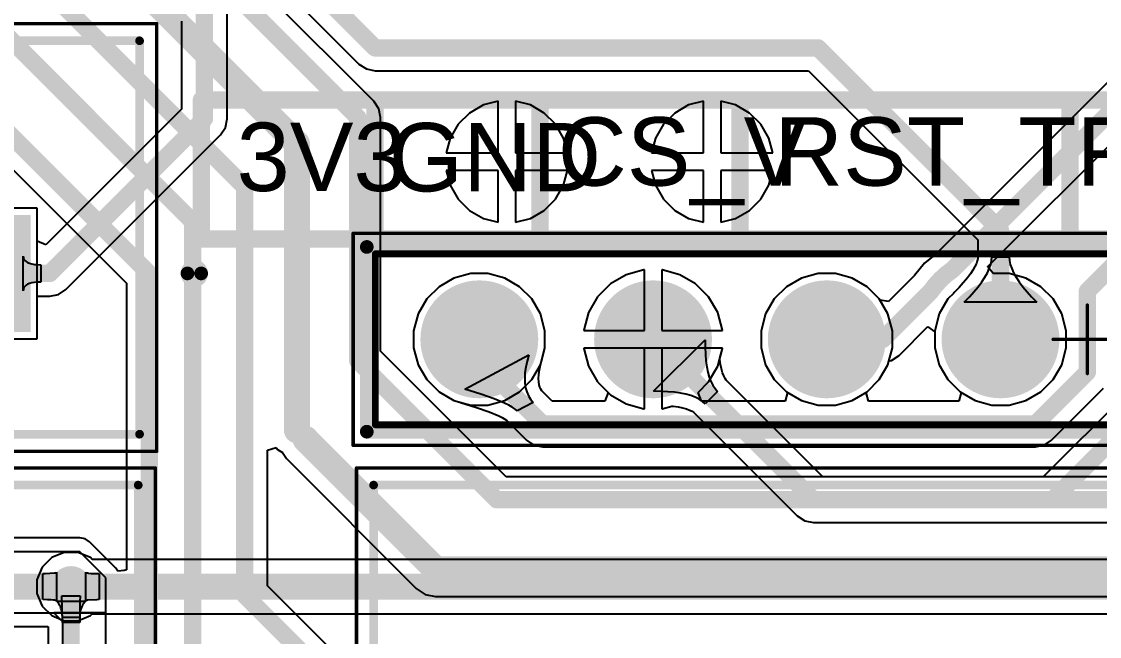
# Model space of a CAD drawing. Header units: inches. Extents: x 1.37 to 4.6, y 1.74 to 5.29.
# Drawn here: x 2.791 to 3.412, y 3.506 to 3.86 of the extents above; entities that cross this region are included whole.
import ezdxf

# ---------------------------------------------------------------- set-up
doc = ezdxf.new("R2010")
doc.units = ezdxf.units.IN
doc.header["$MEASUREMENT"] = 0
for name, color, linetype in [('BottomLayer', 5, 'Continuous'), ('BottomSolder', 6, 'Continuous'), ('Mechanical13', 56, 'Continuous'), ('Mechanical15', 56, 'Continuous'), ('MultiLayer', 9, 'Continuous'), ('PadHoleLayer', 156, 'Continuous'), ('TopLayer', 1, 'Continuous'), ('TopOverlay', 2, 'Continuous'), ('TopSolder', 216, 'Continuous'), ('ViaHoleLayer', 16, 'Continuous')]:
    doc.layers.add(name, color=color, linetype=linetype)
doc.styles.add('Arial', font='', dxfattribs={"height": 0.2})
doc.styles.get('Arial').set_extended_font_data('Arial')

# ---------------------------------------------------------------- blocks, each defined once
blk = doc.blocks.new('JST_B8B_XH_A_134')
at = {"layer": 'Mechanical13', "const_width": 0.005}
for points in [[(-0.44094, 0.11319), (0.44094, 0.11319)], [(0.44094, -0.11319), (0.44094, 0.11319)]]:
    blk.add_lwpolyline(points, dxfattribs=at)
at = {"layer": 'Mechanical13', "const_width": 0.0025}
blk.add_lwpolyline([(0.43969, 0.11319, 1), (0.44219, 0.11319, 1)], format="xyb", close=True, dxfattribs=at)
blk.add_lwpolyline([(0.43969, 0.11319, 1), (0.44219, 0.11319, 1)], format="xyb", close=True, dxfattribs=at)
at = {"layer": 'Mechanical15', "const_width": 0.00197}
for points in [[(-0.45079, 0.12303), (0.45079, 0.12303)], [(0.45079, -0.12303), (0.45079, 0.12303)]]:
    blk.add_lwpolyline(points, dxfattribs=at)
at = {"layer": 'Mechanical15', "const_width": 0.000984}
blk.add_lwpolyline([(0.4503, 0.12303, 1), (0.45128, 0.12303, 1)], format="xyb", close=True, dxfattribs=at)
blk.add_lwpolyline([(0.4503, 0.12303, 1), (0.45128, 0.12303, 1)], format="xyb", close=True, dxfattribs=at)
at = {"layer": 'TopOverlay', "const_width": 0.005}
for points in [[(-0.44094, 0.11319), (0.44094, 0.11319)], [(0.44094, -0.11319), (0.44094, 0.11319)]]:
    blk.add_lwpolyline(points, dxfattribs=at)
at = {"layer": 'TopOverlay', "const_width": 0.0025}
blk.add_lwpolyline([(0.43969, 0.11319, 1), (0.44219, 0.11319, 1)], format="xyb", close=True, dxfattribs=at)
blk.add_lwpolyline([(0.43969, 0.11319, 1), (0.44219, 0.11319, 1)], format="xyb", close=True, dxfattribs=at)
blk = doc.blocks.new('JST_B8B_XH_A_135')
at = {"layer": 'Mechanical13', "const_width": 0.005}
for points in [[(-0.44094, -0.11319), (-0.44094, 0.11319)], [(-0.44094, 0.11319), (0.44094, 0.11319)]]:
    blk.add_lwpolyline(points, dxfattribs=at)
at = {"layer": 'Mechanical13', "const_width": 0.0025}
blk.add_lwpolyline([(-0.44219, 0.11319, 1), (-0.43969, 0.11319, 1)], format="xyb", close=True, dxfattribs=at)
blk.add_lwpolyline([(-0.44219, 0.11319, 1), (-0.43969, 0.11319, 1)], format="xyb", close=True, dxfattribs=at)
at = {"layer": 'Mechanical15', "const_width": 0.00197}
for points in [[(-0.45079, -0.12303), (-0.45079, 0.12303)], [(-0.45079, 0.12303), (0.45079, 0.12303)]]:
    blk.add_lwpolyline(points, dxfattribs=at)
at = {"layer": 'Mechanical15', "const_width": 0.000984}
blk.add_lwpolyline([(-0.45128, 0.12303, 1), (-0.4503, 0.12303, 1)], format="xyb", close=True, dxfattribs=at)
blk.add_lwpolyline([(-0.45128, 0.12303, 1), (-0.4503, 0.12303, 1)], format="xyb", close=True, dxfattribs=at)
at = {"layer": 'TopOverlay', "const_width": 0.005}
for points in [[(-0.44094, -0.11319), (-0.44094, 0.11319)], [(-0.44094, 0.11319), (0.44094, 0.11319)]]:
    blk.add_lwpolyline(points, dxfattribs=at)
at = {"layer": 'TopOverlay', "const_width": 0.0025}
blk.add_lwpolyline([(-0.44219, 0.11319, 1), (-0.43969, 0.11319, 1)], format="xyb", close=True, dxfattribs=at)
blk.add_lwpolyline([(-0.44219, 0.11319, 1), (-0.43969, 0.11319, 1)], format="xyb", close=True, dxfattribs=at)
blk = doc.blocks.new('JST_B8B_XH_A_137')
at = {"layer": 'BottomLayer'}
blk.add_hatch(color=5, dxfattribs=at).paths.add_polyline_path([(0.3148, 0.00902), (0.37417, 0.00902), (0.37417, -0.05035), (0.3148, -0.05035)])
at = {"layer": 'BottomSolder'}
blk.add_hatch(color=6, dxfattribs=at).paths.add_polyline_path([(0.3108, 0.01302), (0.37817, 0.01302), (0.37817, -0.05435), (0.3108, -0.05435)])
at = {"layer": 'TopLayer'}
blk.add_hatch(color=1, dxfattribs=at).paths.add_polyline_path([(0.3148, 0.00902), (0.37417, 0.00902), (0.37417, -0.05035), (0.3148, -0.05035)])
at = {"layer": 'TopSolder'}
blk.add_hatch(color=216, dxfattribs=at).paths.add_polyline_path([(0.3108, 0.01302), (0.37817, 0.01302), (0.37817, -0.05435), (0.3108, -0.05435)])
at = {"layer": 'Mechanical13', "const_width": 0.005}
for points in [[(-0.44094, 0.11319), (0.44094, 0.11319)], [(0.44094, -0.11319), (0.44094, 0.11319)], [(-0.44094, -0.11319), (0.44094, -0.11319)]]:
    blk.add_lwpolyline(points, dxfattribs=at)
at = {"layer": 'Mechanical13'}
for points, const_width in [([(0.43969, 0.11319, 1), (0.44219, 0.11319, 1)], 0.0025), ([(0.43969, 0.11319, 1), (0.44219, 0.11319, 1)], 0.0025), ([(0.47638, -0.02067, 1), (0.4685, -0.02067, 1)], 0.00787), ([(0.46654, -0.02067, 1), (0.47047, -0.02067, 1)], 0.00394), ([(0.47441, -0.02067, 1), (0.47835, -0.02067, 1)], 0.00394), ([(0.43969, -0.11319, 1), (0.44219, -0.11319, 1)], 0.0025), ([(0.43969, -0.11319, 1), (0.44219, -0.11319, 1)], 0.0025)]:
    blk.add_lwpolyline(points, format="xyb", close=True, dxfattribs=dict(at, const_width=const_width))
at = {"layer": 'Mechanical15', "const_width": 0.00197}
for points in [[(-0.45079, 0.12303), (0.45079, 0.12303)], [(0.45079, -0.12303), (0.45079, 0.12303)], [(-0.45079, -0.12303), (0.45079, -0.12303)]]:
    blk.add_lwpolyline(points, dxfattribs=at)
at = {"layer": 'Mechanical15', "const_width": 0.000984}
for points in [[(0.4503, 0.12303, 1), (0.45128, 0.12303, 1)], [(0.4503, 0.12303, 1), (0.45128, 0.12303, 1)], [(0.4503, -0.12303, 1), (0.45128, -0.12303, 1)], [(0.4503, -0.12303, 1), (0.45128, -0.12303, 1)]]:
    blk.add_lwpolyline(points, format="xyb", close=True, dxfattribs=at)
at = {"layer": 'TopOverlay', "const_width": 0.005}
for points in [[(-0.44094, 0.11319), (0.44094, 0.11319)], [(0.44094, -0.11319), (0.44094, 0.11319)], [(-0.44094, -0.11319), (0.44094, -0.11319)]]:
    blk.add_lwpolyline(points, dxfattribs=at)
at = {"layer": 'TopOverlay'}
for points, const_width in [([(0.43969, 0.11319, 1), (0.44219, 0.11319, 1)], 0.0025), ([(0.43969, 0.11319, 1), (0.44219, 0.11319, 1)], 0.0025), ([(0.47638, -0.02067, 1), (0.4685, -0.02067, 1)], 0.00787), ([(0.46654, -0.02067, 1), (0.47047, -0.02067, 1)], 0.00394), ([(0.47441, -0.02067, 1), (0.47835, -0.02067, 1)], 0.00394), ([(0.43969, -0.11319, 1), (0.44219, -0.11319, 1)], 0.0025), ([(0.43969, -0.11319, 1), (0.44219, -0.11319, 1)], 0.0025)]:
    blk.add_lwpolyline(points, format="xyb", close=True, dxfattribs=dict(at, const_width=const_width))
blk = doc.blocks.new('61300811821_140')
at = {"layer": 'BottomLayer'}
h = blk.add_hatch(color=5, dxfattribs=at)
edge = h.paths.add_edge_path()
edge.add_arc((0.05, 0), 0.02992, 0, 360)
h = blk.add_hatch(color=5, dxfattribs=at)
edge = h.paths.add_edge_path()
edge.add_arc((0.15, 0), 0.02992, 0, 360)
h = blk.add_hatch(color=5, dxfattribs=at)
edge = h.paths.add_edge_path()
edge.add_arc((0.25, 0), 0.02992, 0, 360)
h = blk.add_hatch(color=5, dxfattribs=at)
edge = h.paths.add_edge_path()
edge.add_arc((0.35, 0), 0.02992, 0, 360)
at = {"layer": 'BottomSolder'}
h = blk.add_hatch(color=6, dxfattribs=at)
edge = h.paths.add_edge_path()
edge.add_arc((0.05, 0), 0.03392, 0, 360)
h = blk.add_hatch(color=6, dxfattribs=at)
edge = h.paths.add_edge_path()
edge.add_arc((0.15, 0), 0.03392, 0, 360)
h = blk.add_hatch(color=6, dxfattribs=at)
edge = h.paths.add_edge_path()
edge.add_arc((0.25, 0), 0.03392, 0, 360)
h = blk.add_hatch(color=6, dxfattribs=at)
edge = h.paths.add_edge_path()
edge.add_arc((0.35, 0), 0.03392, 0, 360)
at = {"layer": 'MultiLayer'}
h = blk.add_hatch(color=9, dxfattribs=at)
edge = h.paths.add_edge_path()
edge.add_arc((0.05, 0), 0.02992, 0, 360)
h = blk.add_hatch(color=9, dxfattribs=at)
edge = h.paths.add_edge_path()
edge.add_arc((0.15, 0), 0.02992, 0, 360)
h = blk.add_hatch(color=9, dxfattribs=at)
edge = h.paths.add_edge_path()
edge.add_arc((0.25, 0), 0.02992, 0, 360)
h = blk.add_hatch(color=9, dxfattribs=at)
edge = h.paths.add_edge_path()
edge.add_arc((0.35, 0), 0.02992, 0, 360)
at = {"layer": 'PadHoleLayer'}
h = blk.add_hatch(color=156, dxfattribs=at)
edge = h.paths.add_edge_path()
edge.add_arc((0.05, 0), 0.02008, 0, 360)
h = blk.add_hatch(color=156, dxfattribs=at)
edge = h.paths.add_edge_path()
edge.add_arc((0.15, 0), 0.02008, 0, 360)
h = blk.add_hatch(color=156, dxfattribs=at)
edge = h.paths.add_edge_path()
edge.add_arc((0.25, 0), 0.02008, 0, 360)
h = blk.add_hatch(color=156, dxfattribs=at)
edge = h.paths.add_edge_path()
edge.add_arc((0.35, 0), 0.02008, 0, 360)
at = {"layer": 'TopLayer'}
h = blk.add_hatch(color=1, dxfattribs=at)
edge = h.paths.add_edge_path()
edge.add_arc((0.05, 0), 0.02992, 0, 360)
h = blk.add_hatch(color=1, dxfattribs=at)
edge = h.paths.add_edge_path()
edge.add_arc((0.15, 0), 0.02992, 0, 360)
h = blk.add_hatch(color=1, dxfattribs=at)
edge = h.paths.add_edge_path()
edge.add_arc((0.25, 0), 0.02992, 0, 360)
h = blk.add_hatch(color=1, dxfattribs=at)
edge = h.paths.add_edge_path()
edge.add_arc((0.35, 0), 0.02992, 0, 360)
at = {"layer": 'TopSolder'}
h = blk.add_hatch(color=216, dxfattribs=at)
edge = h.paths.add_edge_path()
edge.add_arc((0.05, 0), 0.03392, 0, 360)
h = blk.add_hatch(color=216, dxfattribs=at)
edge = h.paths.add_edge_path()
edge.add_arc((0.15, 0), 0.03392, 0, 360)
h = blk.add_hatch(color=216, dxfattribs=at)
edge = h.paths.add_edge_path()
edge.add_arc((0.25, 0), 0.03392, 0, 360)
h = blk.add_hatch(color=216, dxfattribs=at)
edge = h.paths.add_edge_path()
edge.add_arc((0.35, 0), 0.03392, 0, 360)
at = {"layer": 'Mechanical13', "const_width": 0.00394}
for points in [[(0.40984, 0.04921), (-0.40984, 0.04921)], [(0.40984, 0.04921), (0.40984, -0.04921)], [(0.40984, -0.04921), (-0.40984, -0.04921)]]:
    blk.add_lwpolyline(points, dxfattribs=at)
at = {"layer": 'Mechanical13', "const_width": 0.00197}
for points in [[(0.40886, 0.04921, 1), (0.41083, 0.04921, 1)], [(0.40886, 0.04921, 1), (0.41083, 0.04921, 1)], [(0.40886, -0.04921, 1), (0.41083, -0.04921, 1)], [(0.40886, -0.04921, 1), (0.41083, -0.04921, 1)]]:
    blk.add_lwpolyline(points, format="xyb", close=True, dxfattribs=at)
at = {"layer": 'Mechanical15', "const_width": 0.00197}
for points in [[(0.42264, 0.06102), (-0.42264, 0.06102)], [(0.42264, 0.06102), (0.42264, -0.06102)], [(0, 0.01969), (0, -0.01969)], [(0.01969, 0), (-0.01969, 0)], [(0.42264, -0.06102), (-0.42264, -0.06102)]]:
    blk.add_lwpolyline(points, dxfattribs=at)
at = {"layer": 'Mechanical15', "const_width": 0.000984}
for points in [[(0.42215, 0.06102, 1), (0.42313, 0.06102, 1)], [(0.42215, 0.06102, 1), (0.42313, 0.06102, 1)], [(-0.00049, 0.01969, 1), (0.00049, 0.01969, 1)], [(0.01919, 0, 1), (0.02018, 0, 1)], [(-0.00049, -0.01969, 1), (0.00049, -0.01969, 1)], [(0.42215, -0.06102, 1), (0.42313, -0.06102, 1)], [(0.42215, -0.06102, 1), (0.42313, -0.06102, 1)]]:
    blk.add_lwpolyline(points, format="xyb", close=True, dxfattribs=at)
at = {"layer": 'TopOverlay', "const_width": 0.00787}
for points in [[(0.41476, 0.05315), (-0.41476, 0.05315)], [(0.41476, 0.05315), (0.41476, -0.05315)], [(0.41476, -0.05315), (-0.41476, -0.05315)]]:
    blk.add_lwpolyline(points, dxfattribs=at)
at = {"layer": 'TopOverlay', "const_width": 0.00394}
for points in [[(0.4128, 0.05315, 1), (0.41673, 0.05315, 1)], [(0.4128, 0.05315, 1), (0.41673, 0.05315, 1)], [(0.4128, -0.05315, 1), (0.41673, -0.05315, 1)], [(0.4128, -0.05315, 1), (0.41673, -0.05315, 1)]]:
    blk.add_lwpolyline(points, format="xyb", close=True, dxfattribs=at)

msp = doc.modelspace()

# ---------------------------------------------------------------- hatches: boundary and pattern name
at = {"layer": 'BottomLayer'}
h = msp.add_hatch(color=5, dxfattribs=at)
edge = h.paths.add_edge_path()
edge.add_arc((2.82, 3.535), 0.01181, 0, 360)
at = {"layer": 'TopLayer'}
h = msp.add_hatch(color=1, dxfattribs=at)
edge = h.paths.add_edge_path()
edge.add_arc((2.82, 3.535), 0.01181, 0, 360)
at = {"layer": 'ViaHoleLayer'}
h = msp.add_hatch(color=16, dxfattribs=at)
edge = h.paths.add_edge_path()
edge.add_arc((2.82, 3.535), 0.00591, 0, 360)

# ---------------------------------------------------------------- linework, layer by layer
at = {"layer": 'BottomLayer'}
for p, q in [((2.35072, 4.21072), (2.85187, 3.70956)), ((2.99428, 3.81428), (2.69813, 4.11044)), ((2.71072, 4.11072), (2.98572, 3.83572)), ((2.98572, 3.83572), (2.98998, 3.83287)), ((2.98998, 3.83287), (2.995, 3.83187)), ((2.995, 3.83187), (3.24456, 3.83187)), ((3.24456, 3.83187), (3.34187, 3.73456)), ((2.99713, 3.81002), (2.99428, 3.81428)), ((2.99813, 3.805), (2.99713, 3.81002)), ((3.05736, 3.81214), (3.04937, 3.80753)), ((3.06587, 3.81442), (3.05736, 3.81214)), ((3.06587, 3.78453), (3.06587, 3.81442)), ((3.08437, 3.81214), (3.07587, 3.81442)), ((3.07587, 3.81442), (3.07587, 3.78453)), ((3.09236, 3.80753), (3.08437, 3.81214)), ((3.17547, 3.81214), (3.16748, 3.80753)), ((3.18398, 3.81442), (3.17547, 3.81214)), ((3.18398, 3.78453), (3.18398, 3.81442)), ((3.20248, 3.81214), (3.19398, 3.81442)), ((3.19398, 3.81442), (3.19398, 3.78453)), ((3.21047, 3.80753), (3.20248, 3.81214)), ((2.99813, 3.67044), (2.99813, 3.805)), ((3.04937, 3.80753), (3.04286, 3.80102)), ((3.09887, 3.80102), (3.09236, 3.80753)), ((3.16748, 3.80753), (3.16097, 3.80102)), ((3.21698, 3.80102), (3.21047, 3.80753)), ((3.04286, 3.80102), (3.03825, 3.79304)), ((3.10348, 3.79304), (3.09887, 3.80102)), ((3.16097, 3.80102), (3.15636, 3.79304)), ((3.22159, 3.79304), (3.21698, 3.80102)), ((3.03825, 3.79304), (3.03597, 3.78453)), ((3.10576, 3.78453), (3.10348, 3.79304)), ((3.15636, 3.79304), (3.15408, 3.78453)), ((3.22387, 3.78453), (3.22159, 3.79304)), ((3.03597, 3.78453), (3.06587, 3.78453)), ((3.07587, 3.78453), (3.10576, 3.78453)), ((3.15408, 3.78453), (3.18398, 3.78453)), ((3.19398, 3.78453), (3.22387, 3.78453)), ((3.06587, 3.77453), (3.03597, 3.77453)), ((3.03597, 3.77453), (3.03825, 3.76602)), ((3.06587, 3.74463), (3.06587, 3.77453)), ((3.10576, 3.77453), (3.07587, 3.77453)), ((3.07587, 3.77453), (3.07587, 3.74463)), ((3.10348, 3.76602), (3.10576, 3.77453)), ((3.18398, 3.77453), (3.15408, 3.77453)), ((3.15408, 3.77453), (3.15636, 3.76602)), ((3.18398, 3.74463), (3.18398, 3.77453)), ((3.22387, 3.77453), (3.19398, 3.77453)), ((3.19398, 3.77453), (3.19398, 3.74463)), ((3.22159, 3.76602), (3.22387, 3.77453)), ((3.03825, 3.76602), (3.04286, 3.75804)), ((3.09887, 3.75804), (3.10348, 3.76602)), ((3.15636, 3.76602), (3.16097, 3.75804)), ((3.21698, 3.75804), (3.22159, 3.76602)), ((3.04286, 3.75804), (3.04937, 3.75152)), ((3.09236, 3.75152), (3.09887, 3.75804)), ((3.16097, 3.75804), (3.16748, 3.75152)), ((3.21047, 3.75152), (3.21698, 3.75804)), ((2.80055, 3.75279), (2.72543, 3.75279)), ((2.80055, 3.67767), (2.80055, 3.75279)), ((3.04937, 3.75152), (3.05736, 3.74691)), ((3.08437, 3.74691), (3.09236, 3.75152)), ((3.16748, 3.75152), (3.17547, 3.74691)), ((3.20248, 3.74691), (3.21047, 3.75152)), ((3.05736, 3.74691), (3.06587, 3.74463)), ((3.07587, 3.74463), (3.08437, 3.74691)), ((3.17547, 3.74691), (3.18398, 3.74463)), ((3.19398, 3.74463), (3.20248, 3.74691)), ((3.34187, 3.73456), (3.34187, 3.72374)), ((3.34187, 3.72374), (3.34161, 3.7225)), ((3.34984, 3.72261), (3.35, 3.72475)), ((3.35, 3.72475), (3.36, 3.72475)), ((3.36, 3.72475), (3.36016, 3.72261)), ((3.14974, 3.71722), (3.13959, 3.7145)), ((3.15, 3.71722), (3.14974, 3.71722)), ((3.15, 3.6823), (3.15, 3.71722)), ((3.16026, 3.71722), (3.16, 3.71722)), ((3.16, 3.71722), (3.16, 3.6823)), ((3.17041, 3.7145), (3.16026, 3.71722)), ((3.33915, 3.71718), (3.33769, 3.71496)), ((3.34028, 3.71919), (3.33915, 3.71718)), ((3.34109, 3.72097), (3.34028, 3.71919)), ((3.34161, 3.7225), (3.34109, 3.72097)), ((3.34745, 3.71556), (3.34856, 3.71801)), ((3.34856, 3.71801), (3.34936, 3.72036)), ((3.34936, 3.72036), (3.34984, 3.72261)), ((3.36016, 3.72261), (3.36064, 3.72036)), ((3.36064, 3.72036), (3.36144, 3.71801)), ((3.36144, 3.71801), (3.36255, 3.71556)), ((3.04041, 3.71252), (3.03179, 3.70754)), ((3.05002, 3.71509), (3.04041, 3.71252)), ((3.05998, 3.71509), (3.05002, 3.71509)), ((3.06959, 3.71252), (3.05998, 3.71509)), ((3.07821, 3.70754), (3.06959, 3.71252)), ((3.13959, 3.7145), (3.13049, 3.70924)), ((3.17951, 3.70924), (3.17041, 3.7145)), ((3.24041, 3.71252), (3.23179, 3.70754)), ((3.25002, 3.71509), (3.24041, 3.71252)), ((3.25998, 3.71509), (3.25002, 3.71509)), ((3.26959, 3.71252), (3.25998, 3.71509)), ((3.27821, 3.70754), (3.26959, 3.71252)), ((3.33594, 3.71264), (3.3312, 3.7072)), ((3.33769, 3.71496), (3.33594, 3.71264)), ((3.34219, 3.70758), (3.34426, 3.71034)), ((3.34426, 3.71034), (3.34601, 3.713)), ((3.34601, 3.713), (3.34745, 3.71556)), ((3.36255, 3.71556), (3.36399, 3.713)), ((3.36399, 3.713), (3.36574, 3.71034)), ((3.36574, 3.71034), (3.36781, 3.70758)), ((2.85187, 3.70956), (2.85187, 3.54472)), ((3.03179, 3.70754), (3.02476, 3.70051)), ((3.08524, 3.70051), (3.07821, 3.70754)), ((3.13049, 3.70924), (3.12306, 3.70181)), ((3.18694, 3.70181), (3.17951, 3.70924)), ((3.23179, 3.70754), (3.22476, 3.70051)), ((3.28524, 3.70051), (3.27821, 3.70754)), ((3.32834, 3.7043), (3.32792, 3.70367)), ((3.3312, 3.7072), (3.32834, 3.7043)), ((3.33708, 3.70174), (3.34219, 3.70758)), ((3.36781, 3.70758), (3.37292, 3.70174)), ((3.02476, 3.70051), (3.01978, 3.69189)), ((3.09022, 3.69189), (3.08524, 3.70051)), ((3.12306, 3.70181), (3.1178, 3.69271)), ((3.1922, 3.69271), (3.18694, 3.70181)), ((3.22476, 3.70051), (3.21978, 3.69189)), ((3.29022, 3.69189), (3.28524, 3.70051)), ((3.32476, 3.70051), (3.31978, 3.69189)), ((3.32792, 3.70367), (3.32476, 3.70051)), ((3.33406, 3.69867), (3.33708, 3.70174)), ((3.37594, 3.69867), (3.33406, 3.69867)), ((3.37292, 3.70174), (3.37594, 3.69867)), ((3.01978, 3.69189), (3.0172, 3.68227)), ((3.0928, 3.68227), (3.09022, 3.69189)), ((3.1178, 3.69271), (3.11508, 3.68255)), ((3.19492, 3.68255), (3.1922, 3.69271)), ((3.21978, 3.69189), (3.2172, 3.68227)), ((3.2928, 3.68227), (3.29022, 3.69189)), ((3.31978, 3.69189), (3.3172, 3.68227)), ((3.0172, 3.68227), (3.0172, 3.67232)), ((3.0928, 3.67232), (3.0928, 3.68227)), ((3.11508, 3.68255), (3.11508, 3.6823)), ((3.11508, 3.6823), (3.15, 3.6823)), ((3.16, 3.6823), (3.19492, 3.6823)), ((3.19492, 3.6823), (3.19492, 3.68255)), ((3.2172, 3.68227), (3.2172, 3.67232)), ((3.2928, 3.67232), (3.2928, 3.68227)), ((3.3172, 3.68227), (3.3172, 3.67232)), ((2.72543, 3.67767), (2.80055, 3.67767)), ((3.07044, 3.59813), (2.99813, 3.67044)), ((3.0172, 3.67232), (3.01978, 3.66271)), ((3.04659, 3.64858), (3.08354, 3.66832)), ((3.08354, 3.66832), (3.0825, 3.66465)), ((3.09132, 3.66682), (3.0928, 3.67232)), ((3.155, 3.6723), (3.11508, 3.6723)), ((3.11508, 3.6723), (3.11508, 3.67204)), ((3.11508, 3.67204), (3.1178, 3.66189)), ((3.19492, 3.6723), (3.155, 3.6723)), ((3.1922, 3.66189), (3.19492, 3.67204)), ((3.19492, 3.67204), (3.19492, 3.6723)), ((3.2172, 3.67232), (3.21978, 3.66271)), ((3.29022, 3.66271), (3.2928, 3.67232)), ((3.3172, 3.67232), (3.31978, 3.66271)), ((3.01978, 3.66271), (3.02476, 3.65409)), ((3.08174, 3.66119), (3.08128, 3.65794)), ((3.0825, 3.66465), (3.08174, 3.66119)), ((3.08965, 3.65976), (3.09029, 3.66269)), ((3.09029, 3.66269), (3.09126, 3.66612)), ((3.09126, 3.66612), (3.09132, 3.66682)), ((3.1178, 3.66189), (3.12306, 3.65279)), ((3.18694, 3.65279), (3.1922, 3.66189)), ((3.21978, 3.66271), (3.22476, 3.65409)), ((3.28524, 3.65409), (3.29022, 3.66271)), ((3.31978, 3.66271), (3.32476, 3.65409)), ((3.08128, 3.65794), (3.0811, 3.6549)), ((3.0811, 3.6549), (3.08121, 3.65206)), ((3.08914, 3.65482), (3.08927, 3.65713)), ((3.08921, 3.65282), (3.08914, 3.65482)), ((3.08927, 3.65713), (3.08965, 3.65976)), ((3.02476, 3.65409), (3.03179, 3.64705)), ((3.05583, 3.64573), (3.04659, 3.64858)), ((3.08121, 3.65206), (3.08161, 3.64943)), ((3.08161, 3.64943), (3.08229, 3.64701)), ((3.08947, 3.65113), (3.08921, 3.65282)), ((3.08986, 3.64973), (3.08947, 3.65113)), ((3.09038, 3.64857), (3.08986, 3.64973)), ((3.091, 3.64758), (3.09038, 3.64857)), ((3.12306, 3.65279), (3.12912, 3.64672)), ((3.18088, 3.64672), (3.18694, 3.65279)), ((3.22476, 3.65409), (3.23179, 3.64705)), ((3.27821, 3.64705), (3.28524, 3.65409)), ((3.32476, 3.65409), (3.33179, 3.64705)), ((3.43014, 3.64871), (3.37956, 3.59813)), ((3.38445, 3.61932), (3.41428, 3.64914)), ((3.03179, 3.64705), (3.04041, 3.64208)), ((3.04041, 3.64208), (3.04369, 3.6412)), ((3.06348, 3.64306), (3.05583, 3.64573)), ((3.06953, 3.64056), (3.06348, 3.64306)), ((3.08229, 3.64701), (3.08326, 3.6448)), ((3.08326, 3.6448), (3.08453, 3.64279)), ((3.08453, 3.64279), (3.08608, 3.64099)), ((3.0911, 3.64746), (3.091, 3.64758)), ((3.09684, 3.64172), (3.0911, 3.64746)), ((3.12912, 3.64672), (3.12718, 3.64172)), ((3.18282, 3.64172), (3.18088, 3.64672)), ((3.23237, 3.64672), (3.23103, 3.64172)), ((3.23179, 3.64705), (3.23237, 3.64672)), ((3.27763, 3.64672), (3.27821, 3.64705)), ((3.27897, 3.64172), (3.27763, 3.64672)), ((3.33237, 3.64672), (3.33103, 3.64172)), ((3.33179, 3.64705), (3.33237, 3.64672)), ((3.04369, 3.6412), (3.04422, 3.64091)), ((3.04422, 3.64091), (3.05332, 3.6381)), ((3.05332, 3.6381), (3.06062, 3.63555)), ((3.07195, 3.63938), (3.06953, 3.64056)), ((3.07397, 3.63825), (3.07195, 3.63938)), ((3.0756, 3.63715), (3.07397, 3.63825)), ((3.07682, 3.63611), (3.0756, 3.63715)), ((3.08608, 3.64099), (3.07682, 3.63611)), ((3.12718, 3.64172), (3.09684, 3.64172)), ((3.23103, 3.64172), (3.18282, 3.64172)), ((3.33103, 3.64172), (3.27897, 3.64172)), ((3.06062, 3.63555), (3.06623, 3.63324)), ((3.06623, 3.63324), (3.06822, 3.63227)), ((3.06822, 3.63227), (3.06976, 3.6314)), ((3.06976, 3.6314), (3.07059, 3.63085)), ((3.07059, 3.63085), (3.08212, 3.61932)), ((3.08212, 3.61932), (3.08638, 3.61647)), ((3.3802, 3.61647), (3.38445, 3.61932)), ((2.93313, 3.61358), (2.93813, 3.6151)), ((2.93313, 3.53544), (2.93313, 3.61358)), ((2.93813, 3.6151), (2.93892, 3.61392)), ((2.93892, 3.61392), (2.94164, 3.6121)), ((2.94164, 3.6121), (2.94392, 3.60869)), ((3.08638, 3.61647), (3.0914, 3.61547)), ((3.0914, 3.61547), (3.37517, 3.61547)), ((3.37517, 3.61547), (3.3802, 3.61647)), ((2.94392, 3.60869), (3.01869, 3.53392)), ((3.37956, 3.59813), (3.07044, 3.59813)), ((2.825, 3.56303), (1.98833, 3.56303)), ((2.82807, 3.56242), (2.825, 3.56303)), ((2.83068, 3.56068), (2.82807, 3.56242)), ((2.84568, 3.54568), (2.83068, 3.56068)), ((2.825, 3.555), (1.985, 3.555)), ((2.84, 3.54), (2.825, 3.555)), ((2.80513, 3.54251), (2.81055, 3.54288)), ((2.81055, 3.54288), (2.81101, 3.54299)), ((2.81101, 3.54299), (2.81135, 3.54312)), ((2.81135, 3.54312), (2.81157, 3.54327)), ((2.81157, 3.54327), (2.81157, 3.52673)), ((2.84687, 3.54389), (2.84568, 3.54568)), ((2.85053, 3.54422), (2.84687, 3.54389)), ((2.85187, 3.54472), (2.85053, 3.54422)), ((2.80379, 3.5425), (2.80513, 3.54251)), ((2.80379, 3.5275), (2.80379, 3.5425)), ((2.84, 3.52), (2.84, 3.54)), ((3.33972, 3.12885), (2.93313, 3.53544)), ((3.01869, 3.53392), (3.02377, 3.53052)), ((3.02377, 3.53052), (3.02977, 3.52932)), ((2.80635, 3.52747), (2.80379, 3.5275)), ((2.8084, 3.52738), (2.80635, 3.52747)), ((2.80996, 3.52722), (2.8084, 3.52738)), ((2.81055, 3.52712), (2.80996, 3.52722)), ((2.81101, 3.52701), (2.81055, 3.52712)), ((2.81135, 3.52688), (2.81101, 3.52701)), ((2.81157, 3.52673), (2.81135, 3.52688)), ((2.81235, 3.5259), (2.81173, 3.52657)), ((2.81173, 3.52657), (2.82827, 3.52657)), ((2.81291, 3.52517), (2.81235, 3.5259)), ((2.8134, 3.52438), (2.81291, 3.52517)), ((2.81382, 3.52353), (2.8134, 3.52438)), ((2.815, 3.51441), (2.81469, 3.5297)), ((2.81469, 3.5297), (2.82531, 3.5297)), ((2.82511, 3.52711), (2.825, 3.51441)), ((2.8252, 3.52899), (2.82511, 3.52711)), ((2.82525, 3.52949), (2.8252, 3.52899)), ((2.82531, 3.5297), (2.82525, 3.52949)), ((2.8266, 3.52438), (2.82618, 3.52353)), ((2.82709, 3.52517), (2.8266, 3.52438)), ((2.82765, 3.5259), (2.82709, 3.52517)), ((2.82827, 3.52657), (2.82765, 3.5259)), ((3.02977, 3.52932), (3.68, 3.52932)), ((1.955, 3.52), (2.84, 3.52)), ((2.84, 3.52), (2.81, 3.52)), ((2.81, 3.52), (2.815, 3.515)), ((2.81418, 3.52263), (2.81382, 3.52353)), ((2.81448, 3.52166), (2.81418, 3.52263)), ((2.81471, 3.52064), (2.81448, 3.52166)), ((2.81487, 3.51955), (2.81471, 3.52064)), ((2.81497, 3.51841), (2.81487, 3.51955)), ((2.815, 3.51721), (2.81497, 3.51841)), ((2.82503, 3.51841), (2.825, 3.51721)), ((2.82513, 3.51955), (2.82503, 3.51841)), ((2.82529, 3.52064), (2.82513, 3.51955)), ((2.82552, 3.52166), (2.82529, 3.52064)), ((2.82582, 3.52263), (2.82552, 3.52166)), ((2.82618, 3.52353), (2.82582, 3.52263)), ((2.84, 3.185), (2.84, 3.52)), ((1.955, 3.51197), (2.80667, 3.51197)), ((2.80667, 3.51197), (2.80687, 3.51177)), ((2.80687, 3.51177), (2.80687, 3.18029)), ((2.825, 3.51721), (2.815, 3.51721)), ((2.815, 3.515), (2.815, 3.18)), ((2.825, 3.51441), (2.815, 3.51441))]:
    msp.add_line(p, q, dxfattribs=at)
for points, const_width in [([(2.36, 4.22), (2.865, 3.715)], 0.01), ([(2.48032, 4.20468), (2.92, 3.765)], 0.01), ([(2.46, 4.175), (2.89, 3.745)], 0.01), ([(2.72, 4.12), (2.995, 3.845)], 0.01), ([(2.685, 4.105), (2.985, 3.805)], 0.01), ([(2.65, 4.09), (2.95, 3.79)], 0.015), ([(2.995, 3.845), (3.25, 3.845)], 0.01), ([(3.25, 3.845), (3.355, 3.74)], 0.01), ([(2.985, 3.665), (2.985, 3.805)], 0.01), ([(2.95, 3.625), (2.95, 3.79)], 0.015), ([(2.92, 3.53), (2.92, 3.765)], 0.01), ([(2.89, 3.425), (2.89, 3.745)], 0.01), ([(3.355, 3.6773), (3.355, 3.74)], 0.01), ([(3.405, 3.705), (3.43, 3.73)], 0.01), ([(2.865, 3.285), (2.865, 3.715)], 0.01), ([(3.405, 3.65843), (3.405, 3.705)], 0.01), ([(3.055, 3.665), (3.055, 3.6773)], 0.01), ([(2.985, 3.665), (3.065, 3.585)], 0.01), ([(3.055, 3.665), (3.0914, 3.6286)], 0.01), ([(3.37517, 3.6286), (3.405, 3.65843)], 0.01), ([(3.385, 3.585), (3.44546, 3.64546)], 0.01), ([(3.0914, 3.6286), (3.37517, 3.6286)], 0.01), ([(2.955, 3.61977), (2.955, 3.62)], 0.015), ([(2.955, 3.61977), (3.02977, 3.545)], 0.015), ([(3.065, 3.585), (3.385, 3.585)], 0.01), ([(3.02977, 3.545), (3.505, 3.545)], 0.015), ([(1.95, 3.535), (2.82, 3.535)], 0.015), ([(2.82, 3.18029), (2.82, 3.535)], 0.01), ([(2.92, 3.53), (3.33428, 3.11572)], 0.01)]:
    msp.add_lwpolyline(points, dxfattribs=dict(at, const_width=const_width))
for points, const_width in [([(2.9925, 3.845, 1), (2.9975, 3.845, 1)], 0.005), ([(2.9925, 3.845, 1), (2.9975, 3.845, 1)], 0.005), ([(3.2475, 3.845, 1), (3.2525, 3.845, 1)], 0.005), ([(3.2475, 3.845, 1), (3.2525, 3.845, 1)], 0.005), ([(2.9825, 3.805, 1), (2.9875, 3.805, 1)], 0.005), ([(2.9825, 3.805, 1), (2.9875, 3.805, 1)], 0.005), ([(2.94625, 3.79, 1), (2.95375, 3.79, 1)], 0.0075), ([(2.94625, 3.79, 1), (2.95375, 3.79, 1)], 0.0075), ([(2.9175, 3.765, 1), (2.9225, 3.765, 1)], 0.005), ([(2.9175, 3.765, 1), (2.9225, 3.765, 1)], 0.005), ([(2.8875, 3.745, 1), (2.8925, 3.745, 1)], 0.005), ([(2.8875, 3.745, 1), (2.8925, 3.745, 1)], 0.005), ([(3.3525, 3.74, 1), (3.3575, 3.74, 1)], 0.005), ([(3.3525, 3.74, 1), (3.3575, 3.74, 1)], 0.005), ([(2.8625, 3.715, 1), (2.8675, 3.715, 1)], 0.005), ([(2.8625, 3.715, 1), (2.8675, 3.715, 1)], 0.005), ([(3.4025, 3.705, 1), (3.4075, 3.705, 1)], 0.005), ([(3.4025, 3.705, 1), (3.4075, 3.705, 1)], 0.005), ([(3.0525, 3.6773, 1), (3.0575, 3.6773, 1)], 0.005), ([(3.3525, 3.6773, 1), (3.3575, 3.6773, 1)], 0.005), ([(2.9825, 3.665, 1), (2.9875, 3.665, 1)], 0.005), ([(2.9825, 3.665, 1), (2.9875, 3.665, 1)], 0.005), ([(3.0525, 3.665, 1), (3.0575, 3.665, 1)], 0.005), ([(3.0525, 3.665, 1), (3.0575, 3.665, 1)], 0.005), ([(3.4025, 3.65843, 1), (3.4075, 3.65843, 1)], 0.005), ([(3.4025, 3.65843, 1), (3.4075, 3.65843, 1)], 0.005), ([(2.94625, 3.625, 1), (2.95375, 3.625, 1)], 0.0075), ([(3.0889, 3.6286, 1), (3.0939, 3.6286, 1)], 0.005), ([(3.0889, 3.6286, 1), (3.0939, 3.6286, 1)], 0.005), ([(3.37267, 3.6286, 1), (3.37767, 3.6286, 1)], 0.005), ([(3.37267, 3.6286, 1), (3.37767, 3.6286, 1)], 0.005), ([(2.95125, 3.62, 1), (2.95875, 3.62, 1)], 0.0075), ([(2.95125, 3.61977, 1), (2.95875, 3.61977, 1)], 0.0075), ([(2.95125, 3.61977, 1), (2.95875, 3.61977, 1)], 0.0075), ([(3.0625, 3.585, 1), (3.0675, 3.585, 1)], 0.005), ([(3.0625, 3.585, 1), (3.0675, 3.585, 1)], 0.005), ([(3.3825, 3.585, 1), (3.3875, 3.585, 1)], 0.005), ([(3.3825, 3.585, 1), (3.3875, 3.585, 1)], 0.005), ([(3.02602, 3.545, 1), (3.03352, 3.545, 1)], 0.0075), ([(3.02602, 3.545, 1), (3.03352, 3.545, 1)], 0.0075), ([(2.81625, 3.535, 1), (2.82375, 3.535, 1)], 0.0075), ([(2.8175, 3.535, 1), (2.8225, 3.535, 1)], 0.005), ([(2.9175, 3.53, 1), (2.9225, 3.53, 1)], 0.005), ([(2.9175, 3.53, 1), (2.9225, 3.53, 1)], 0.005)]:
    msp.add_lwpolyline(points, format="xyb", close=True, dxfattribs=dict(at, const_width=const_width))
at = {"layer": 'TopLayer'}
for p, q in [((3.60687, 4.01544), (3.31819, 3.72676)), ((3.34769, 3.71913), (3.62928, 4.00072)), ((2.90987, 3.80426), (2.90987, 3.96071)), ((2.88362, 3.86037), (2.88362, 3.8097)), ((2.88362, 3.8097), (2.80555, 3.73163)), ((3.05736, 3.81214), (3.04937, 3.80753)), ((3.06587, 3.81442), (3.05736, 3.81214)), ((3.06587, 3.78453), (3.06587, 3.81442)), ((3.08437, 3.81214), (3.07587, 3.81442)), ((3.07587, 3.81442), (3.07587, 3.78453)), ((3.09236, 3.80753), (3.08437, 3.81214)), ((3.17547, 3.81214), (3.16748, 3.80753)), ((3.18398, 3.81442), (3.17547, 3.81214)), ((3.18398, 3.78453), (3.18398, 3.81442)), ((3.20248, 3.81214), (3.19398, 3.81442)), ((3.19398, 3.81442), (3.19398, 3.78453)), ((3.21047, 3.80753), (3.20248, 3.81214)), ((2.90887, 3.79924), (2.90987, 3.80426)), ((3.04937, 3.80753), (3.04286, 3.80102)), ((3.09887, 3.80102), (3.09236, 3.80753)), ((3.16748, 3.80753), (3.16097, 3.80102)), ((3.21698, 3.80102), (3.21047, 3.80753)), ((2.90602, 3.79498), (2.90887, 3.79924)), ((3.04286, 3.80102), (3.03825, 3.79304)), ((3.10348, 3.79304), (3.09887, 3.80102)), ((3.16097, 3.80102), (3.15636, 3.79304)), ((3.22159, 3.79304), (3.21698, 3.80102)), ((2.817, 3.70595), (2.90602, 3.79498)), ((3.03825, 3.79304), (3.03597, 3.78453)), ((3.10576, 3.78453), (3.10348, 3.79304)), ((3.15636, 3.79304), (3.15408, 3.78453)), ((3.22387, 3.78453), (3.22159, 3.79304)), ((3.03597, 3.78453), (3.06587, 3.78453)), ((3.07587, 3.78453), (3.10576, 3.78453)), ((3.15408, 3.78453), (3.18398, 3.78453)), ((3.19398, 3.78453), (3.22387, 3.78453)), ((3.06587, 3.77453), (3.03597, 3.77453)), ((3.03597, 3.77453), (3.03825, 3.76602)), ((3.06587, 3.74463), (3.06587, 3.77453)), ((3.10576, 3.77453), (3.07587, 3.77453)), ((3.07587, 3.77453), (3.07587, 3.74463)), ((3.10348, 3.76602), (3.10576, 3.77453)), ((3.18398, 3.77453), (3.15408, 3.77453)), ((3.15408, 3.77453), (3.15636, 3.76602)), ((3.18398, 3.74463), (3.18398, 3.77453)), ((3.22387, 3.77453), (3.19398, 3.77453)), ((3.19398, 3.77453), (3.19398, 3.74463)), ((3.22159, 3.76602), (3.22387, 3.77453)), ((3.03825, 3.76602), (3.04286, 3.75804)), ((3.09887, 3.75804), (3.10348, 3.76602)), ((3.15636, 3.76602), (3.16097, 3.75804)), ((3.21698, 3.75804), (3.22159, 3.76602)), ((3.04286, 3.75804), (3.04937, 3.75152)), ((3.09236, 3.75152), (3.09887, 3.75804)), ((3.16097, 3.75804), (3.16748, 3.75152)), ((3.21047, 3.75152), (3.21698, 3.75804)), ((2.80055, 3.75279), (2.72543, 3.75279)), ((2.80055, 3.7337), (2.80055, 3.75279)), ((3.04937, 3.75152), (3.05736, 3.74691)), ((3.08437, 3.74691), (3.09236, 3.75152)), ((3.16748, 3.75152), (3.17547, 3.74691)), ((3.20248, 3.74691), (3.21047, 3.75152)), ((3.05736, 3.74691), (3.06587, 3.74463)), ((3.07587, 3.74463), (3.08437, 3.74691)), ((3.17547, 3.74691), (3.18398, 3.74463)), ((3.19398, 3.74463), (3.20248, 3.74691)), ((2.80555, 3.73163), (2.80055, 3.7337)), ((2.79244, 3.70523), (2.79244, 3.72523)), ((2.79244, 3.72523), (2.79254, 3.72428)), ((2.79254, 3.72428), (2.79284, 3.72343)), ((2.79284, 3.72343), (2.79335, 3.72268)), ((3.31818, 3.72674), (3.31125, 3.72105)), ((3.31819, 3.72676), (3.31818, 3.72674)), ((2.79335, 3.72268), (2.79406, 3.72203)), ((2.79406, 3.72203), (2.79497, 3.72148)), ((2.79497, 3.72148), (2.79608, 3.72103)), ((2.79608, 3.72103), (2.79739, 3.72068)), ((2.79739, 3.72068), (2.79891, 3.72043)), ((2.79891, 3.72043), (2.80063, 3.72028)), ((2.80063, 3.72028), (2.80256, 3.72023)), ((2.80256, 3.72023), (2.80256, 3.71023)), ((3.14974, 3.71722), (3.13959, 3.7145)), ((3.15, 3.71722), (3.14974, 3.71722)), ((3.15, 3.6823), (3.15, 3.71722)), ((3.16026, 3.71722), (3.16, 3.71722)), ((3.16, 3.71722), (3.16, 3.6823)), ((3.17041, 3.7145), (3.16026, 3.71722)), ((3.31125, 3.72105), (3.30556, 3.71412)), ((3.34771, 3.71909), (3.34769, 3.71913)), ((3.35073, 3.71509), (3.34771, 3.71909)), ((3.04041, 3.71252), (3.03179, 3.70754)), ((3.05002, 3.71509), (3.04041, 3.71252)), ((3.05998, 3.71509), (3.05002, 3.71509)), ((3.06959, 3.71252), (3.05998, 3.71509)), ((3.07821, 3.70754), (3.06959, 3.71252)), ((3.13959, 3.7145), (3.13049, 3.70924)), ((3.17951, 3.70924), (3.17041, 3.7145)), ((3.24041, 3.71252), (3.23179, 3.70754)), ((3.25002, 3.71509), (3.24041, 3.71252)), ((3.25998, 3.71509), (3.25002, 3.71509)), ((3.26959, 3.71252), (3.25998, 3.71509)), ((3.27821, 3.70754), (3.26959, 3.71252)), ((3.30554, 3.71411), (3.2906, 3.69916)), ((3.30556, 3.71412), (3.30554, 3.71411)), ((3.35998, 3.71509), (3.35073, 3.71509)), ((3.36959, 3.71252), (3.35998, 3.71509)), ((3.37821, 3.70754), (3.36959, 3.71252)), ((2.79254, 3.70618), (2.79244, 3.70523)), ((2.79284, 3.70703), (2.79254, 3.70618)), ((2.79335, 3.70778), (2.79284, 3.70703)), ((2.79406, 3.70843), (2.79335, 3.70778)), ((2.79497, 3.70898), (2.79406, 3.70843)), ((2.79608, 3.70943), (2.79497, 3.70898)), ((2.79739, 3.70978), (2.79608, 3.70943)), ((2.79891, 3.71003), (2.79739, 3.70978)), ((2.80063, 3.71018), (2.79891, 3.71003)), ((2.80256, 3.71023), (2.80063, 3.71018)), ((2.81274, 3.7031), (2.817, 3.70595)), ((3.03179, 3.70754), (3.02476, 3.70051)), ((3.08524, 3.70051), (3.07821, 3.70754)), ((3.13049, 3.70924), (3.12306, 3.70181)), ((3.18694, 3.70181), (3.17951, 3.70924)), ((3.23179, 3.70754), (3.22476, 3.70051)), ((3.28524, 3.70051), (3.27821, 3.70754)), ((3.38524, 3.70051), (3.37821, 3.70754)), ((2.80055, 3.67767), (2.80055, 3.70211)), ((2.80055, 3.70211), (2.80772, 3.70211)), ((2.80772, 3.70211), (2.81274, 3.7031)), ((3.02476, 3.70051), (3.01978, 3.69189)), ((3.09022, 3.69189), (3.08524, 3.70051)), ((3.12306, 3.70181), (3.1178, 3.69271)), ((3.1922, 3.69271), (3.18694, 3.70181)), ((3.22476, 3.70051), (3.21978, 3.69189)), ((3.28564, 3.69982), (3.28524, 3.70051)), ((3.2906, 3.69916), (3.28564, 3.69982)), ((3.39022, 3.69189), (3.38524, 3.70051)), ((3.01978, 3.69189), (3.0172, 3.68227)), ((3.0928, 3.68227), (3.09022, 3.69189)), ((3.1178, 3.69271), (3.11508, 3.68255)), ((3.19492, 3.68255), (3.1922, 3.69271)), ((3.21978, 3.69189), (3.2172, 3.68227)), ((3.3928, 3.68227), (3.39022, 3.69189)), ((3.0172, 3.68227), (3.0172, 3.67232)), ((3.0928, 3.67232), (3.0928, 3.68227)), ((3.11508, 3.68255), (3.11508, 3.6823)), ((3.11508, 3.6823), (3.15, 3.6823)), ((3.16, 3.6823), (3.19492, 3.6823)), ((3.19492, 3.6823), (3.19492, 3.68255)), ((3.2172, 3.68227), (3.2172, 3.67232)), ((3.29658, 3.66802), (3.31317, 3.6846)), ((3.31317, 3.6846), (3.3132, 3.68458)), ((3.3132, 3.68458), (3.3172, 3.68157)), ((3.3172, 3.68157), (3.3172, 3.67232)), ((3.3928, 3.67232), (3.3928, 3.68227)), ((2.72543, 3.67767), (2.80055, 3.67767)), ((3.1553, 3.64738), (3.18492, 3.677)), ((3.18492, 3.677), (3.18495, 3.67268)), ((3.0172, 3.67232), (3.01978, 3.66271)), ((3.09022, 3.66271), (3.0928, 3.67232)), ((3.15, 3.6723), (3.11508, 3.6723)), ((3.11508, 3.6723), (3.11508, 3.67204)), ((3.11508, 3.67204), (3.1178, 3.66189)), ((3.15, 3.63738), (3.15, 3.6723)), ((3.19492, 3.6723), (3.16, 3.6723)), ((3.16, 3.6723), (3.16, 3.63738)), ((3.18495, 3.67268), (3.18547, 3.66495)), ((3.19342, 3.66643), (3.19492, 3.67204)), ((3.19492, 3.67204), (3.19492, 3.6723)), ((3.2172, 3.67232), (3.21978, 3.66271)), ((3.29232, 3.66517), (3.29658, 3.66802)), ((3.3172, 3.67232), (3.31978, 3.66271)), ((3.39022, 3.66271), (3.3928, 3.67232)), ((3.01978, 3.66271), (3.02476, 3.65409)), ((3.08524, 3.65409), (3.09022, 3.66271)), ((3.1178, 3.66189), (3.12306, 3.65279)), ((3.18547, 3.66495), (3.18596, 3.66153)), ((3.18596, 3.66153), (3.1866, 3.65841)), ((3.19346, 3.66579), (3.19342, 3.66643)), ((3.19387, 3.6629), (3.19346, 3.66579)), ((3.19441, 3.6603), (3.19387, 3.6629)), ((3.21978, 3.66271), (3.22476, 3.65409)), ((3.28524, 3.65409), (3.29022, 3.66271)), ((3.29022, 3.66271), (3.2908, 3.66487)), ((3.2908, 3.66487), (3.29232, 3.66517)), ((3.31978, 3.66271), (3.32476, 3.65409)), ((3.38524, 3.65409), (3.39022, 3.66271)), ((3.1866, 3.65841), (3.18739, 3.65558)), ((3.18739, 3.65558), (3.18834, 3.65306)), ((3.19503, 3.65808), (3.19441, 3.6603)), ((3.19572, 3.65625), (3.19503, 3.65808)), ((3.19643, 3.65481), (3.19572, 3.65625)), ((3.19712, 3.65374), (3.19643, 3.65481)), ((3.02476, 3.65409), (3.03179, 3.64705)), ((3.07821, 3.64705), (3.08524, 3.65409)), ((3.12306, 3.65279), (3.13049, 3.64535)), ((3.18834, 3.65306), (3.18944, 3.65083)), ((3.18944, 3.65083), (3.19069, 3.64891)), ((3.19069, 3.64891), (3.19209, 3.64728)), ((3.25274, 3.59813), (3.19712, 3.65374)), ((3.22476, 3.65409), (3.23179, 3.64705)), ((3.27821, 3.64705), (3.28524, 3.65409)), ((3.32476, 3.65409), (3.33179, 3.64705)), ((3.37821, 3.64705), (3.38524, 3.65409)), ((3.03179, 3.64705), (3.04041, 3.64208)), ((3.04041, 3.64208), (3.05002, 3.6395)), ((3.05998, 3.6395), (3.06959, 3.64208)), ((3.06959, 3.64208), (3.07821, 3.64705)), ((3.13049, 3.64535), (3.13959, 3.6401)), ((3.15962, 3.64735), (3.1553, 3.64738)), ((3.16735, 3.64683), (3.15962, 3.64735)), ((3.17077, 3.64634), (3.16735, 3.64683)), ((3.17389, 3.6457), (3.17077, 3.64634)), ((3.17671, 3.6449), (3.17389, 3.6457)), ((3.17924, 3.64396), (3.17671, 3.6449)), ((3.18146, 3.64286), (3.17924, 3.64396)), ((3.18339, 3.64161), (3.18146, 3.64286)), ((3.19209, 3.64728), (3.18502, 3.64021)), ((3.23179, 3.64705), (3.24041, 3.64208)), ((3.24041, 3.64208), (3.25002, 3.6395)), ((3.25998, 3.6395), (3.26959, 3.64208)), ((3.26959, 3.64208), (3.27821, 3.64705)), ((3.33179, 3.64705), (3.34041, 3.64208)), ((3.34041, 3.64208), (3.35002, 3.6395)), ((3.35998, 3.6395), (3.36959, 3.64208)), ((3.36959, 3.64208), (3.37821, 3.64705)), ((3.05002, 3.6395), (3.05998, 3.6395)), ((3.13959, 3.6401), (3.14974, 3.63738)), ((3.14974, 3.63738), (3.15, 3.63738)), ((3.16, 3.63738), (3.16026, 3.63738)), ((3.16026, 3.63738), (3.16587, 3.63888)), ((3.16587, 3.63888), (3.16651, 3.63884)), ((3.16651, 3.63884), (3.16939, 3.63843)), ((3.16939, 3.63843), (3.172, 3.63789)), ((3.172, 3.63789), (3.17422, 3.63727)), ((3.17422, 3.63727), (3.17605, 3.63658)), ((3.17605, 3.63658), (3.17749, 3.63587)), ((3.17749, 3.63587), (3.17856, 3.63518)), ((3.18502, 3.64021), (3.18339, 3.64161)), ((3.25002, 3.6395), (3.25998, 3.6395)), ((3.35002, 3.6395), (3.35998, 3.6395)), ((3.17856, 3.63518), (3.23802, 3.57572)), ((3.65456, 3.59813), (3.25274, 3.59813)), ((3.23802, 3.57572), (3.24228, 3.57287)), ((3.24228, 3.57287), (3.2473, 3.57187)), ((3.2473, 3.57187), (3.66, 3.57187)), ((2.80885, 3.55169), (2.80331, 3.54615)), ((2.81608, 3.55469), (2.80885, 3.55169)), ((2.82392, 3.55469), (2.81608, 3.55469)), ((2.83115, 3.55169), (2.82392, 3.55469)), ((2.83216, 3.55068), (2.83115, 3.55169)), ((3.73851, 3.55068), (2.83216, 3.55068)), ((2.80331, 3.54615), (2.80031, 3.53892)), ((2.82843, 3.52673), (2.82843, 3.54327)), ((2.82843, 3.54327), (2.82865, 3.54312)), ((2.82865, 3.54312), (2.82899, 3.54299)), ((2.82899, 3.54299), (2.82945, 3.54288)), ((2.82945, 3.54288), (2.83004, 3.54278)), ((2.80031, 3.53892), (2.80031, 3.53108)), ((2.83004, 3.54278), (2.8316, 3.54262)), ((2.8316, 3.54262), (2.83365, 3.54253)), ((2.83365, 3.54253), (2.83621, 3.5425)), ((2.83621, 3.5425), (2.83621, 3.5275)), ((2.80031, 3.53108), (2.80331, 3.52385)), ((2.82865, 3.52688), (2.82843, 3.52673)), ((2.82899, 3.52701), (2.82865, 3.52688)), ((2.82945, 3.52712), (2.82899, 3.52701)), ((2.83487, 3.52749), (2.82945, 3.52712)), ((2.83621, 3.5275), (2.83487, 3.52749)), ((2.80331, 3.52385), (2.80885, 3.51831)), ((2.80885, 3.51831), (2.81608, 3.51532)), ((2.82392, 3.51532), (2.83115, 3.51831)), ((2.83115, 3.51831), (2.8321, 3.51926)), ((2.8321, 3.51926), (2.83309, 3.51932)), ((2.83309, 3.51932), (3.745, 3.51932)), ((2.81608, 3.51532), (2.82392, 3.51532))]:
    msp.add_line(p, q, dxfattribs=at)
for points, const_width in [([(3.32747, 3.71747), (3.62, 4.01)], 0.01), ([(2.89674, 3.80426), (2.89674, 3.9922)], 0.01), ([(2.80772, 3.71523), (2.89674, 3.80426)], 0.01), ([(2.76299, 3.71523), (2.80772, 3.71523)], 0.01), ([(3.2873, 3.6773), (3.31482, 3.70482)], 0.01), ([(3.155, 3.6773), (3.2473, 3.585)], 0.01), ([(3.155, 3.67205), (3.155, 3.6773)], 0.01), ([(3.255, 3.6773), (3.2873, 3.6773)], 0.01), ([(3.2473, 3.585), (3.66, 3.585)], 0.01), ([(2.82, 3.535), (3.745, 3.535)], 0.015)]:
    msp.add_lwpolyline(points, dxfattribs=dict(at, const_width=const_width))
for points, const_width in [([(2.89424, 3.80426, 1), (2.89924, 3.80426, 1)], 0.005), ([(2.89424, 3.80426, 1), (2.89924, 3.80426, 1)], 0.005), ([(2.80522, 3.71523, 1), (2.81022, 3.71523, 1)], 0.005), ([(2.80522, 3.71523, 1), (2.81022, 3.71523, 1)], 0.005), ([(3.32497, 3.71747, 1), (3.32997, 3.71747, 1)], 0.005), ([(3.32497, 3.71747, 1), (3.32997, 3.71747, 1)], 0.005), ([(3.31232, 3.70482, 1), (3.31732, 3.70482, 1)], 0.005), ([(3.31232, 3.70482, 1), (3.31732, 3.70482, 1)], 0.005), ([(3.1525, 3.6773, 1), (3.1575, 3.6773, 1)], 0.005), ([(3.1525, 3.6773, 1), (3.1575, 3.6773, 1)], 0.005), ([(3.2525, 3.6773, 1), (3.2575, 3.6773, 1)], 0.005), ([(3.2848, 3.6773, 1), (3.2898, 3.6773, 1)], 0.005), ([(3.2848, 3.6773, 1), (3.2898, 3.6773, 1)], 0.005), ([(3.1525, 3.67205, 1), (3.1575, 3.67205, 1)], 0.005), ([(3.2448, 3.585, 1), (3.2498, 3.585, 1)], 0.005), ([(3.2448, 3.585, 1), (3.2498, 3.585, 1)], 0.005), ([(2.81625, 3.535, 1), (2.82375, 3.535, 1)], 0.0075)]:
    msp.add_lwpolyline(points, format="xyb", close=True, dxfattribs=dict(at, const_width=const_width))
at = {"layer": 'TopLayer', "const_width": 0.01}
msp.add_lwpolyline([(3.31482, 3.70482, -0.092625), (3.32747, 3.71747)], format="xyb", dxfattribs=at)
at = {"layer": 'TopOverlay', "const_width": 0.01}
for points in [[(2.895, 3.815), (3.945, 3.815)], [(2.895, 3.735), (2.895, 3.815)], [(2.995, 3.735), (2.995, 3.815)], [(3.205, 3.74), (3.205, 3.815)], [(3.09, 3.735), (3.09, 3.81)], [(3.395, 3.735), (3.395, 3.81)], [(2.895, 3.735), (3.945, 3.735)]]:
    msp.add_lwpolyline(points, dxfattribs=at)
at = {"layer": 'TopOverlay', "const_width": 0.005}
for points in [[(2.8925, 3.815, 1), (2.8975, 3.815, 1)], [(2.8925, 3.815, 1), (2.8975, 3.815, 1)], [(2.9925, 3.815, 1), (2.9975, 3.815, 1)], [(3.2025, 3.815, 1), (3.2075, 3.815, 1)], [(3.0875, 3.81, 1), (3.0925, 3.81, 1)], [(3.3925, 3.81, 1), (3.3975, 3.81, 1)], [(3.2025, 3.74, 1), (3.2075, 3.74, 1)], [(2.8925, 3.735, 1), (2.8975, 3.735, 1)], [(2.8925, 3.735, 1), (2.8975, 3.735, 1)], [(2.9925, 3.735, 1), (2.9975, 3.735, 1)], [(3.0875, 3.735, 1), (3.0925, 3.735, 1)], [(3.3925, 3.735, 1), (3.3975, 3.735, 1)]]:
    msp.add_lwpolyline(points, format="xyb", close=True, dxfattribs=at)

# ---------------------------------------------------------------- block references
for name, p in [('JST_B8B_XH_A_137', (2.4185, 3.7359)), ('JST_B8B_XH_A_134', (2.41772, 3.48023)), ('JST_B8B_XH_A_135', (3.43508, 3.48023))]:
    msp.add_blockref(name, p)
at = {"rotation": 180}
msp.add_blockref('61300811821_140', (3.405, 3.6773), dxfattribs=at)

# ---------------------------------------------------------------- texts
at = {"layer": 'TopOverlay', "style": 'Arial'}
for s, p in [('CS_V', (3.10015, 3.7657)), ('RST_TFT', (3.22466, 3.7657)), ('3V3', (2.91529, 3.76261)), ('GND', (3.00286, 3.76242))]:
    msp.add_text(s, height=0.03937, dxfattribs=at).set_placement(p)

doc.saveas('drawing.dxf')
